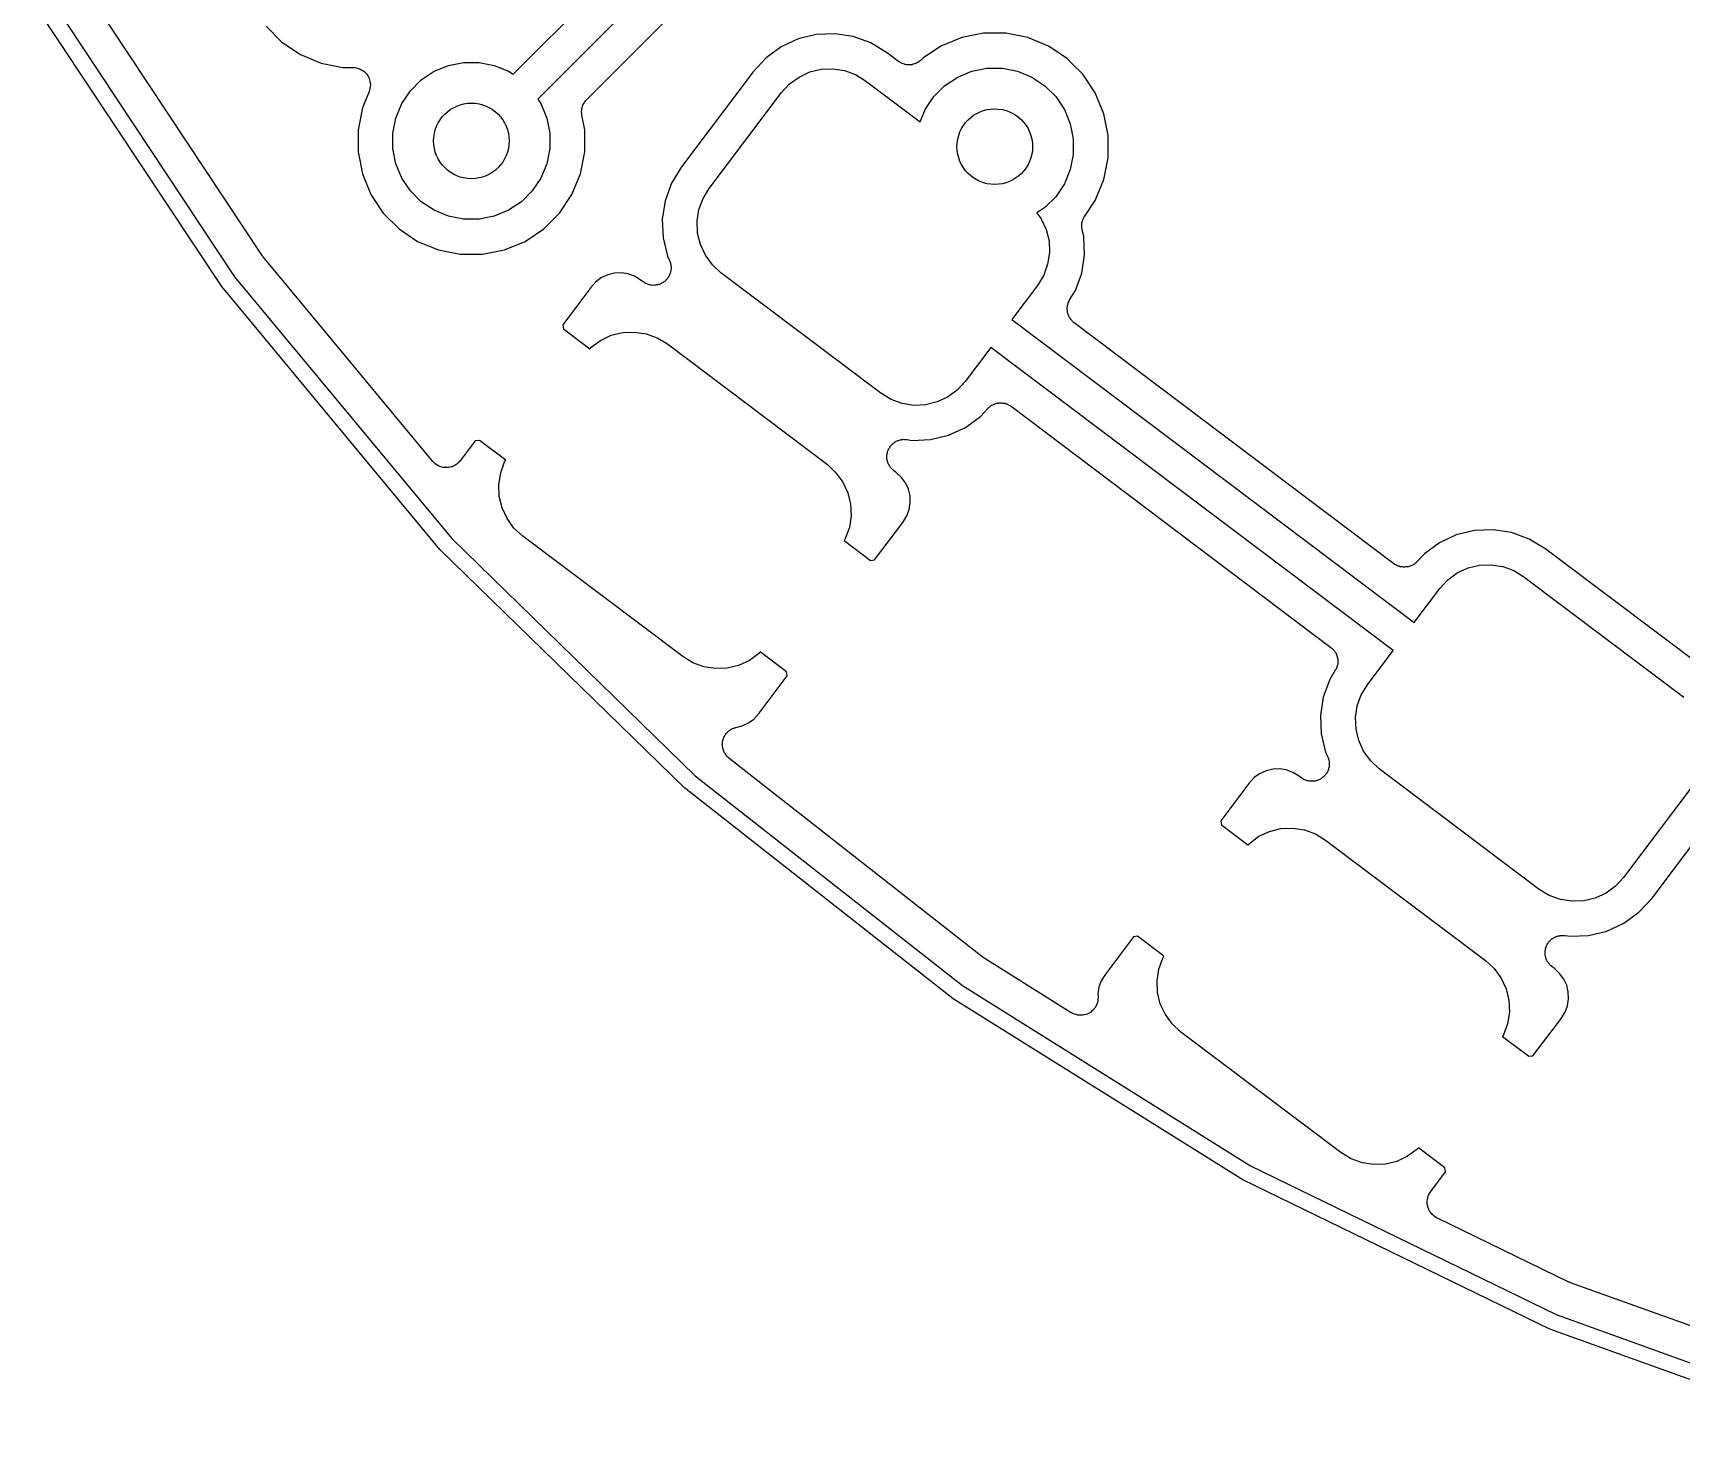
# Model space of a CAD drawing. Extents: x 176.5 to 204.5, y -115.6 to -87.6.
# Drawn here: x 178.43 to 185.62, y -115.02 to -108.85 of the extents above; entities that cross this region are included whole.
import ezdxf

# ---------------------------------------------------------------- set-up
doc = ezdxf.new("R2010")
doc.units = 0
doc.layers.add('BLACK', color=7, linetype='CONTINUOUS')

msp = doc.modelspace()

# ---------------------------------------------------------------- linework, layer by layer
at = {"layer": 'BLACK', "linetype": 'CONTINUOUS'}
for p, q in [((180.523, -109.031), (181.147, -108.407)), ((181.235, -108.534), (180.63, -109.139)), ((179.426, -109.822), (178.619, -108.605)), ((178.486, -108.679), (179.306, -109.916)), ((179.25, -109.958), (178.425, -108.715)), ((180.844, -109.141), (181.276, -108.709)), ((179.443, -108.821), (179.512, -108.89)), ((179.512, -108.89), (179.593, -108.945)), ((181.693, -108.911), (181.628, -108.959)), ((181.767, -108.876), (181.693, -108.911)), ((181.846, -108.857), (181.767, -108.876)), ((181.928, -108.854), (181.846, -108.857)), ((182.008, -108.866), (181.928, -108.854)), ((182.085, -108.894), (182.008, -108.866)), ((182.158, -108.939), (182.085, -108.894)), ((182.391, -108.908), (182.31, -108.962)), ((182.482, -108.871), (182.391, -108.908)), ((182.577, -108.852), (182.482, -108.871)), ((182.675, -108.852), (182.577, -108.852)), ((182.77, -108.871), (182.675, -108.852)), ((182.861, -108.908), (182.77, -108.871)), ((182.942, -108.962), (182.861, -108.908)), ((179.593, -108.945), (179.684, -108.982)), ((179.684, -108.982), (179.779, -109.001)), ((180.24, -108.992), (180.306, -108.979)), ((180.306, -108.979), (180.374, -108.979)), ((180.374, -108.979), (180.44, -108.992)), ((181.628, -108.959), (181.57, -109.021)), ((182.205, -108.975), (182.158, -108.939)), ((182.207, -108.976), (182.205, -108.975)), ((182.208, -108.977), (182.207, -108.976)), ((182.213, -108.979), (182.208, -108.977)), ((182.218, -108.982), (182.213, -108.979)), ((182.22, -108.983), (182.218, -108.982)), ((182.221, -108.984), (182.22, -108.983)), ((182.227, -108.986), (182.221, -108.984)), ((182.278, -108.985), (182.276, -108.986)), ((182.279, -108.984), (182.278, -108.985)), ((182.284, -108.982), (182.279, -108.984)), ((182.289, -108.98), (182.284, -108.982)), ((182.291, -108.978), (182.289, -108.98)), ((182.293, -108.978), (182.291, -108.978)), ((182.297, -108.974), (182.293, -108.978)), ((182.301, -108.971), (182.297, -108.974)), ((182.303, -108.97), (182.301, -108.971)), ((182.304, -108.968), (182.303, -108.97)), ((182.305, -108.968), (182.304, -108.968)), ((182.31, -108.962), (182.305, -108.968)), ((182.964, -108.985), (182.942, -108.962)), ((183.011, -109.031), (182.964, -108.985)), ((182.964, -108.985), (182.964, -108.985)), ((179.779, -109.001), (179.823, -109.001)), ((179.823, -109.001), (179.823, -109.001)), ((179.823, -109.001), (179.823, -109.001)), ((179.823, -109.001), (179.823, -109.001)), ((179.823, -109.001), (179.824, -109.001)), ((179.824, -109.001), (179.831, -109.002)), ((179.831, -109.002), (179.838, -109.003)), ((179.838, -109.003), (179.838, -109.003)), ((179.838, -109.003), (179.838, -109.003)), ((179.838, -109.003), (179.845, -109.005)), ((179.845, -109.005), (179.852, -109.007)), ((179.852, -109.007), (179.852, -109.007)), ((179.852, -109.007), (179.853, -109.007)), ((179.853, -109.007), (179.859, -109.011)), ((179.859, -109.011), (179.865, -109.014)), ((179.865, -109.014), (179.866, -109.014)), ((179.866, -109.014), (179.866, -109.014)), ((179.866, -109.014), (179.871, -109.019)), ((179.871, -109.019), (179.877, -109.024)), ((179.877, -109.024), (179.877, -109.024)), ((179.877, -109.024), (179.877, -109.024)), ((179.877, -109.024), (179.882, -109.029)), ((179.882, -109.029), (179.886, -109.035)), ((179.886, -109.035), (179.886, -109.035)), ((179.886, -109.035), (179.886, -109.036)), ((179.886, -109.036), (179.89, -109.042)), ((179.89, -109.042), (179.893, -109.048)), ((179.893, -109.048), (179.893, -109.049)), ((179.893, -109.049), (179.893, -109.049)), ((179.893, -109.049), (179.895, -109.056)), ((179.895, -109.056), (179.897, -109.063)), ((180.074, -109.103), (180.121, -109.055)), ((180.121, -109.055), (180.178, -109.018)), ((180.178, -109.018), (180.24, -108.992)), ((180.44, -108.992), (180.502, -109.018)), ((180.502, -109.018), (180.523, -109.031)), ((181.57, -109.021), (181.258, -109.435)), ((181.73, -109.073), (181.771, -109.043)), ((181.771, -109.043), (181.818, -109.021)), ((181.818, -109.021), (181.868, -109.009)), ((181.868, -109.009), (181.919, -109.007)), ((181.919, -109.007), (181.97, -109.015)), ((181.97, -109.015), (182.018, -109.032)), ((182.018, -109.032), (182.062, -109.059)), ((182.232, -108.987), (182.227, -108.986)), ((182.234, -108.988), (182.232, -108.987)), ((182.235, -108.988), (182.234, -108.988)), ((182.241, -108.989), (182.235, -108.988)), ((182.247, -108.99), (182.241, -108.989)), ((182.248, -108.99), (182.247, -108.99)), ((182.25, -108.99), (182.248, -108.99)), ((182.256, -108.989), (182.25, -108.99)), ((182.261, -108.989), (182.256, -108.989)), ((182.263, -108.989), (182.261, -108.989)), ((182.265, -108.989), (182.263, -108.989)), ((182.27, -108.987), (182.265, -108.989)), ((182.276, -108.986), (182.27, -108.987)), ((182.407, -109.081), (182.464, -109.043)), ((182.464, -109.043), (182.526, -109.017)), ((182.526, -109.017), (182.592, -109.004)), ((182.592, -109.004), (182.66, -109.004)), ((182.66, -109.004), (182.726, -109.017)), ((182.726, -109.017), (182.788, -109.043)), ((182.788, -109.043), (182.845, -109.081)), ((183.065, -109.112), (183.011, -109.031)), ((179.893, -109.106), (179.864, -109.177)), ((179.895, -109.1), (179.893, -109.106)), ((179.897, -109.093), (179.895, -109.1)), ((179.897, -109.063), (179.897, -109.063)), ((179.897, -109.063), (179.897, -109.063)), ((179.897, -109.063), (179.898, -109.07)), ((179.898, -109.085), (179.897, -109.092)), ((179.897, -109.092), (179.897, -109.092)), ((179.897, -109.092), (179.897, -109.093)), ((179.898, -109.07), (179.899, -109.077)), ((179.899, -109.078), (179.898, -109.085)), ((179.899, -109.077), (179.899, -109.078)), ((179.899, -109.078), (179.899, -109.078)), ((180.036, -109.159), (180.074, -109.103)), ((181.379, -109.53), (181.695, -109.111)), ((181.695, -109.111), (181.73, -109.073)), ((182.062, -109.059), (182.3, -109.238)), ((182.322, -109.185), (182.36, -109.128)), ((182.36, -109.128), (182.407, -109.081)), ((182.845, -109.081), (182.892, -109.128)), ((182.892, -109.128), (182.93, -109.185)), ((183.102, -109.203), (183.065, -109.112)), ((179.864, -109.177), (179.845, -109.273)), ((180.01, -109.222), (180.036, -109.159)), ((180.63, -109.139), (180.644, -109.159)), ((180.644, -109.159), (180.67, -109.222)), ((180.821, -109.194), (180.822, -109.187)), ((180.821, -109.195), (180.821, -109.194)), ((180.821, -109.194), (180.821, -109.194)), ((180.822, -109.202), (180.821, -109.195)), ((180.822, -109.187), (180.823, -109.18)), ((180.823, -109.179), (180.825, -109.173)), ((180.823, -109.18), (180.823, -109.179)), ((180.823, -109.18), (180.823, -109.18)), ((180.825, -109.173), (180.827, -109.166)), ((180.827, -109.165), (180.831, -109.159)), ((180.827, -109.166), (180.827, -109.165)), ((180.827, -109.166), (180.827, -109.166)), ((180.831, -109.159), (180.834, -109.153)), ((180.834, -109.153), (180.834, -109.152)), ((180.834, -109.152), (180.835, -109.152)), ((180.835, -109.152), (180.839, -109.147)), ((180.839, -109.147), (180.844, -109.141)), ((182.3, -109.238), (182.322, -109.185)), ((182.93, -109.185), (182.956, -109.247)), ((179.845, -109.273), (179.845, -109.37)), ((179.997, -109.288), (180.01, -109.222)), ((180.67, -109.222), (180.683, -109.288)), ((180.823, -109.209), (180.822, -109.202)), ((180.823, -109.21), (180.823, -109.209)), ((180.835, -109.273), (180.823, -109.21)), ((180.823, -109.21), (180.823, -109.21)), ((180.823, -109.21), (180.823, -109.21)), ((180.823, -109.21), (180.823, -109.21)), ((180.835, -109.37), (180.835, -109.273)), ((182.956, -109.247), (182.969, -109.313)), ((183.121, -109.298), (183.102, -109.203)), ((179.997, -109.355), (179.997, -109.288)), ((180.683, -109.288), (180.683, -109.355)), ((182.969, -109.313), (182.969, -109.381)), ((183.121, -109.396), (183.121, -109.298)), ((179.845, -109.37), (179.864, -109.466)), ((180.01, -109.422), (179.997, -109.355)), ((180.683, -109.355), (180.67, -109.422)), ((180.816, -109.466), (180.835, -109.37)), ((182.969, -109.381), (182.956, -109.447)), ((183.102, -109.491), (183.121, -109.396)), ((179.864, -109.466), (179.901, -109.556)), ((180.036, -109.484), (180.01, -109.422)), ((180.074, -109.54), (180.036, -109.484)), ((180.644, -109.484), (180.606, -109.54)), ((180.67, -109.422), (180.644, -109.484)), ((180.779, -109.556), (180.816, -109.466)), ((181.258, -109.435), (181.214, -109.507)), ((182.956, -109.447), (182.93, -109.509)), ((179.901, -109.556), (179.955, -109.637)), ((180.121, -109.588), (180.074, -109.54)), ((180.606, -109.54), (180.559, -109.588)), ((180.725, -109.637), (180.779, -109.556)), ((181.214, -109.507), (181.186, -109.584)), ((181.352, -109.574), (181.379, -109.53)), ((182.93, -109.509), (182.892, -109.566)), ((183.065, -109.582), (183.102, -109.491)), ((180.178, -109.625), (180.121, -109.588)), ((180.24, -109.651), (180.178, -109.625)), ((180.502, -109.625), (180.44, -109.651)), ((180.559, -109.588), (180.502, -109.625)), ((181.186, -109.584), (181.173, -109.664)), ((181.326, -109.673), (181.334, -109.622)), ((181.334, -109.622), (181.352, -109.574)), ((182.845, -109.613), (182.81, -109.636)), ((182.892, -109.566), (182.845, -109.613)), ((183.019, -109.65), (183.065, -109.582)), ((179.955, -109.637), (180.024, -109.706)), ((180.306, -109.664), (180.24, -109.651)), ((180.374, -109.664), (180.306, -109.664)), ((180.44, -109.651), (180.374, -109.664)), ((180.656, -109.706), (180.725, -109.637)), ((181.173, -109.664), (181.177, -109.746)), ((181.328, -109.725), (181.326, -109.673)), ((182.81, -109.636), (182.829, -109.662)), ((182.829, -109.662), (182.851, -109.709)), ((183.006, -109.693), (183.007, -109.686)), ((183.006, -109.694), (183.006, -109.693)), ((183.006, -109.695), (183.006, -109.694)), ((183.007, -109.701), (183.006, -109.695)), ((183.007, -109.679), (183.008, -109.678)), ((183.007, -109.68), (183.007, -109.679)), ((183.007, -109.686), (183.007, -109.68)), ((183.008, -109.707), (183.007, -109.701)), ((183.008, -109.678), (183.009, -109.672)), ((183.009, -109.672), (183.011, -109.666)), ((183.011, -109.666), (183.012, -109.665)), ((183.012, -109.664), (183.015, -109.658)), ((183.012, -109.665), (183.012, -109.664)), ((183.015, -109.658), (183.018, -109.652)), ((183.018, -109.651), (183.019, -109.65)), ((183.018, -109.652), (183.018, -109.651)), ((180.024, -109.706), (180.105, -109.761)), ((180.105, -109.761), (180.196, -109.798)), ((180.484, -109.798), (180.575, -109.761)), ((180.575, -109.761), (180.656, -109.706)), ((181.177, -109.746), (181.196, -109.825)), ((181.341, -109.775), (181.328, -109.725)), ((181.362, -109.821), (181.341, -109.775)), ((182.851, -109.709), (182.863, -109.759)), ((182.863, -109.759), (182.865, -109.81)), ((183.008, -109.709), (183.008, -109.707)), ((183.008, -109.71), (183.008, -109.709)), ((183.008, -109.711), (183.008, -109.71)), ((183.015, -109.738), (183.008, -109.711)), ((183.018, -109.819), (183.015, -109.738)), ((179.428, -109.825), (179.426, -109.822)), ((179.43, -109.828), (179.428, -109.825)), ((179.431, -109.829), (179.43, -109.828)), ((179.7, -110.153), (179.431, -109.829)), ((180.196, -109.798), (180.291, -109.817)), ((180.291, -109.817), (180.389, -109.817)), ((180.389, -109.817), (180.484, -109.798)), ((181.196, -109.825), (181.205, -109.844)), ((181.205, -109.844), (181.205, -109.845)), ((181.205, -109.845), (181.207, -109.849)), ((181.207, -109.849), (181.208, -109.852)), ((181.393, -109.863), (181.362, -109.821)), ((182.865, -109.81), (182.857, -109.861)), ((183.006, -109.899), (183.018, -109.819)), ((179.306, -109.916), (180.254, -111.059)), ((180.908, -109.919), (180.884, -109.937)), ((180.936, -109.907), (180.908, -109.919)), ((180.965, -109.9), (180.936, -109.907)), ((180.995, -109.898), (180.965, -109.9)), ((181.024, -109.903), (180.995, -109.898)), ((181.053, -109.913), (181.024, -109.903)), ((181.081, -109.931), (181.053, -109.913)), ((181.198, -109.92), (181.196, -109.923)), ((181.2, -109.917), (181.198, -109.92)), ((181.202, -109.913), (181.2, -109.917)), ((181.204, -109.91), (181.202, -109.913)), ((181.205, -109.907), (181.204, -109.91)), ((181.207, -109.903), (181.205, -109.907)), ((181.208, -109.9), (181.207, -109.903)), ((181.208, -109.852), (181.209, -109.856)), ((181.209, -109.896), (181.208, -109.9)), ((181.209, -109.856), (181.21, -109.859)), ((181.21, -109.893), (181.209, -109.896)), ((181.21, -109.859), (181.211, -109.863)), ((181.211, -109.889), (181.21, -109.893)), ((181.211, -109.863), (181.211, -109.867)), ((181.211, -109.867), (181.212, -109.871)), ((181.212, -109.882), (181.211, -109.885)), ((181.211, -109.885), (181.211, -109.889)), ((181.212, -109.871), (181.212, -109.874)), ((181.212, -109.874), (181.212, -109.878)), ((181.212, -109.878), (181.212, -109.882)), ((181.43, -109.898), (181.393, -109.863)), ((182.129, -110.424), (181.43, -109.898)), ((182.84, -109.909), (182.813, -109.953)), ((182.857, -109.861), (182.84, -109.909)), ((182.978, -109.976), (183.006, -109.899)), ((180.202, -111.107), (179.25, -109.958)), ((180.861, -109.962), (180.739, -110.125)), ((180.884, -109.937), (180.861, -109.962)), ((181.09, -109.937), (181.081, -109.931)), ((181.093, -109.939), (181.09, -109.937)), ((181.096, -109.941), (181.093, -109.939)), ((181.099, -109.943), (181.096, -109.941)), ((181.102, -109.945), (181.099, -109.943)), ((181.106, -109.946), (181.102, -109.945)), ((181.109, -109.948), (181.106, -109.946)), ((181.113, -109.949), (181.109, -109.948)), ((181.116, -109.95), (181.113, -109.949)), ((181.12, -109.951), (181.116, -109.95)), ((181.124, -109.952), (181.12, -109.951)), ((181.127, -109.952), (181.124, -109.952)), ((181.131, -109.953), (181.127, -109.952)), ((181.135, -109.952), (181.131, -109.953)), ((181.139, -109.953), (181.135, -109.952)), ((181.142, -109.952), (181.139, -109.953)), ((181.146, -109.952), (181.142, -109.952)), ((181.15, -109.951), (181.146, -109.952)), ((181.153, -109.951), (181.15, -109.951)), ((181.157, -109.949), (181.153, -109.951)), ((181.16, -109.949), (181.157, -109.949)), ((181.164, -109.947), (181.16, -109.949)), ((181.167, -109.946), (181.164, -109.947)), ((181.171, -109.944), (181.167, -109.946)), ((181.174, -109.942), (181.171, -109.944)), ((181.177, -109.94), (181.174, -109.942)), ((181.18, -109.938), (181.177, -109.94)), ((181.183, -109.936), (181.18, -109.938)), ((181.186, -109.934), (181.183, -109.936)), ((181.189, -109.931), (181.186, -109.934)), ((181.191, -109.929), (181.189, -109.931)), ((181.194, -109.926), (181.191, -109.929)), ((181.196, -109.923), (181.194, -109.926)), ((182.813, -109.953), (182.701, -110.102)), ((182.953, -110.016), (182.978, -109.976)), ((182.942, -110.05), (182.943, -110.047)), ((182.942, -110.054), (182.942, -110.05)), ((182.942, -110.058), (182.942, -110.054)), ((182.943, -110.062), (182.942, -110.058)), ((182.943, -110.043), (182.944, -110.04)), ((182.943, -110.047), (182.943, -110.043)), ((182.943, -110.065), (182.943, -110.062)), ((182.944, -110.069), (182.943, -110.065)), ((182.944, -110.04), (182.945, -110.036)), ((182.945, -110.036), (182.946, -110.032)), ((182.946, -110.032), (182.947, -110.029)), ((182.947, -110.029), (182.949, -110.025)), ((182.949, -110.025), (182.95, -110.022)), ((182.95, -110.022), (182.952, -110.019)), ((182.952, -110.019), (182.953, -110.016)), ((180.739, -110.125), (180.742, -110.143)), ((182.701, -110.102), (184.458, -111.426)), ((182.944, -110.073), (182.944, -110.069)), ((182.945, -110.076), (182.944, -110.073)), ((182.946, -110.08), (182.945, -110.076)), ((182.948, -110.083), (182.946, -110.08)), ((182.949, -110.087), (182.948, -110.083)), ((182.951, -110.09), (182.949, -110.087)), ((182.952, -110.093), (182.951, -110.09)), ((182.955, -110.096), (182.952, -110.093)), ((182.957, -110.1), (182.955, -110.096)), ((182.959, -110.102), (182.957, -110.1)), ((182.961, -110.105), (182.959, -110.102)), ((182.964, -110.108), (182.961, -110.105)), ((182.966, -110.111), (182.964, -110.108)), ((182.969, -110.113), (182.966, -110.111)), ((182.972, -110.116), (182.969, -110.113)), ((182.973, -110.116), (182.972, -110.116)), ((184.369, -111.169), (182.973, -110.116)), ((180.172, -110.722), (179.7, -110.153)), ((179.7, -110.153), (179.7, -110.153)), ((180.742, -110.143), (180.857, -110.23)), ((180.863, -110.223), (180.904, -110.193)), ((180.904, -110.193), (180.951, -110.171)), ((180.951, -110.171), (181.001, -110.159)), ((181.001, -110.159), (181.053, -110.157)), ((181.053, -110.157), (181.103, -110.165)), ((181.103, -110.165), (181.152, -110.182)), ((181.152, -110.182), (181.196, -110.209)), ((181.196, -110.209), (181.895, -110.736)), ((180.857, -110.23), (180.863, -110.223)), ((182.609, -110.224), (182.497, -110.373)), ((184.366, -111.548), (182.609, -110.224)), ((182.173, -110.451), (182.129, -110.424)), ((182.462, -110.41), (182.42, -110.441)), ((182.497, -110.373), (182.462, -110.41)), ((182.221, -110.469), (182.173, -110.451)), ((182.272, -110.477), (182.221, -110.469)), ((182.324, -110.475), (182.272, -110.477)), ((182.374, -110.462), (182.324, -110.475)), ((182.42, -110.441), (182.374, -110.462)), ((182.564, -110.525), (182.595, -110.491)), ((182.595, -110.491), (182.596, -110.49)), ((182.596, -110.49), (182.599, -110.488)), ((182.599, -110.488), (182.601, -110.485)), ((182.601, -110.485), (182.604, -110.483)), ((182.604, -110.483), (182.607, -110.48)), ((182.607, -110.48), (182.61, -110.478)), ((182.61, -110.478), (182.613, -110.476)), ((182.613, -110.476), (182.617, -110.475)), ((182.617, -110.475), (182.62, -110.473)), ((182.62, -110.473), (182.624, -110.472)), ((182.624, -110.472), (182.627, -110.47)), ((182.627, -110.47), (182.631, -110.469)), ((182.631, -110.469), (182.634, -110.468)), ((182.634, -110.468), (182.638, -110.467)), ((182.638, -110.467), (182.641, -110.467)), ((182.641, -110.467), (182.645, -110.466)), ((182.645, -110.466), (182.649, -110.466)), ((182.649, -110.466), (182.653, -110.466)), ((182.653, -110.466), (182.656, -110.466)), ((182.656, -110.466), (182.66, -110.467)), ((182.66, -110.467), (182.664, -110.467)), ((182.664, -110.467), (182.667, -110.468)), ((182.667, -110.468), (182.671, -110.468)), ((182.671, -110.468), (182.674, -110.47)), ((182.674, -110.47), (182.678, -110.471)), ((182.678, -110.471), (182.681, -110.472)), ((182.681, -110.472), (182.685, -110.474)), ((182.685, -110.474), (182.688, -110.476)), ((182.688, -110.476), (182.692, -110.477)), ((182.692, -110.477), (182.694, -110.479)), ((182.694, -110.479), (182.697, -110.481)), ((182.697, -110.481), (184.094, -111.534)), ((182.498, -110.573), (182.564, -110.525)), ((180.357, -110.632), (180.291, -110.719)), ((180.375, -110.63), (180.357, -110.632)), ((180.49, -110.716), (180.375, -110.63)), ((182.183, -110.642), (182.186, -110.64)), ((182.186, -110.64), (182.189, -110.638)), ((182.189, -110.638), (182.192, -110.636)), ((182.192, -110.636), (182.196, -110.634)), ((182.196, -110.634), (182.199, -110.632)), ((182.199, -110.632), (182.202, -110.631)), ((182.202, -110.631), (182.206, -110.63)), ((182.206, -110.63), (182.209, -110.629)), ((182.209, -110.629), (182.213, -110.628)), ((182.213, -110.628), (182.217, -110.627)), ((182.217, -110.627), (182.22, -110.626)), ((182.22, -110.626), (182.224, -110.626)), ((182.224, -110.626), (182.228, -110.625)), ((182.228, -110.625), (182.231, -110.626)), ((182.231, -110.626), (182.235, -110.626)), ((182.235, -110.626), (182.239, -110.626)), ((182.239, -110.626), (182.243, -110.626)), ((182.243, -110.626), (182.264, -110.63)), ((182.264, -110.63), (182.345, -110.626)), ((182.345, -110.626), (182.424, -110.607)), ((182.424, -110.607), (182.498, -110.573)), ((182.155, -110.693), (182.156, -110.689)), ((182.155, -110.697), (182.155, -110.693)), ((182.155, -110.7), (182.155, -110.697)), ((182.155, -110.704), (182.155, -110.7)), ((182.155, -110.708), (182.155, -110.704)), ((182.155, -110.712), (182.155, -110.708)), ((182.156, -110.715), (182.155, -110.712)), ((182.156, -110.689), (182.157, -110.686)), ((182.157, -110.682), (182.158, -110.679)), ((182.157, -110.686), (182.157, -110.682)), ((182.158, -110.679), (182.159, -110.675)), ((182.159, -110.675), (182.161, -110.672)), ((182.161, -110.672), (182.162, -110.668)), ((182.162, -110.668), (182.164, -110.665)), ((182.164, -110.665), (182.166, -110.662)), ((182.166, -110.662), (182.168, -110.659)), ((182.168, -110.659), (182.17, -110.655)), ((182.17, -110.655), (182.173, -110.653)), ((182.173, -110.653), (182.175, -110.65)), ((182.175, -110.65), (182.178, -110.647)), ((182.178, -110.647), (182.18, -110.645)), ((182.18, -110.645), (182.183, -110.642)), ((180.172, -110.723), (180.172, -110.722)), ((180.173, -110.723), (180.172, -110.723)), ((180.178, -110.728), (180.173, -110.723)), ((180.182, -110.732), (180.178, -110.728)), ((180.183, -110.733), (180.182, -110.732)), ((180.184, -110.734), (180.183, -110.733)), ((180.189, -110.737), (180.184, -110.734)), ((180.195, -110.741), (180.189, -110.737)), ((180.196, -110.741), (180.195, -110.741)), ((180.195, -110.741), (180.195, -110.741)), ((180.202, -110.744), (180.196, -110.741)), ((180.208, -110.746), (180.202, -110.744)), ((180.209, -110.746), (180.208, -110.746)), ((180.21, -110.747), (180.209, -110.746)), ((180.217, -110.748), (180.21, -110.747)), ((180.223, -110.749), (180.217, -110.748)), ((180.224, -110.749), (180.223, -110.749)), ((180.225, -110.749), (180.224, -110.749)), ((180.231, -110.749), (180.225, -110.749)), ((180.238, -110.749), (180.231, -110.749)), ((180.239, -110.749), (180.238, -110.749)), ((180.24, -110.749), (180.239, -110.749)), ((180.246, -110.747), (180.24, -110.749)), ((180.252, -110.746), (180.246, -110.747)), ((180.253, -110.746), (180.252, -110.746)), ((180.254, -110.746), (180.253, -110.746)), ((180.26, -110.743), (180.254, -110.746)), ((180.266, -110.741), (180.26, -110.743)), ((180.267, -110.74), (180.266, -110.741)), ((180.268, -110.74), (180.267, -110.74)), ((180.273, -110.736), (180.268, -110.74)), ((180.278, -110.732), (180.273, -110.736)), ((180.279, -110.732), (180.278, -110.732)), ((180.28, -110.731), (180.279, -110.732)), ((180.284, -110.726), (180.28, -110.731)), ((180.289, -110.722), (180.284, -110.726)), ((180.29, -110.721), (180.289, -110.722)), ((180.291, -110.719), (180.29, -110.72)), ((180.29, -110.72), (180.29, -110.721)), ((180.46, -110.823), (180.468, -110.772)), ((180.468, -110.772), (180.485, -110.724)), ((180.485, -110.724), (180.49, -110.716)), ((181.895, -110.736), (181.932, -110.771)), ((181.932, -110.771), (181.963, -110.812)), ((182.157, -110.719), (182.156, -110.715)), ((182.158, -110.722), (182.157, -110.719)), ((182.159, -110.726), (182.158, -110.722)), ((182.16, -110.729), (182.159, -110.726)), ((182.161, -110.733), (182.16, -110.729)), ((182.163, -110.736), (182.161, -110.733)), ((182.165, -110.74), (182.163, -110.736)), ((182.167, -110.743), (182.165, -110.74)), ((182.169, -110.746), (182.167, -110.743)), ((182.171, -110.749), (182.169, -110.746)), ((182.173, -110.752), (182.171, -110.749)), ((182.176, -110.754), (182.173, -110.752)), ((182.179, -110.757), (182.176, -110.754)), ((182.182, -110.759), (182.179, -110.757)), ((182.184, -110.762), (182.182, -110.759)), ((182.185, -110.763), (182.184, -110.762)), ((182.194, -110.769), (182.185, -110.763)), ((182.218, -110.792), (182.194, -110.769)), ((180.462, -110.875), (180.46, -110.823)), ((181.963, -110.812), (181.984, -110.859)), ((182.236, -110.816), (182.218, -110.792)), ((182.249, -110.843), (182.236, -110.816)), ((182.256, -110.872), (182.249, -110.843)), ((180.474, -110.925), (180.462, -110.875)), ((180.496, -110.971), (180.474, -110.925)), ((181.984, -110.859), (181.996, -110.909)), ((181.996, -110.909), (181.999, -110.96)), ((182.252, -110.932), (182.257, -110.902)), ((182.257, -110.902), (182.256, -110.872)), ((180.526, -111.013), (180.496, -110.971)), ((181.999, -110.96), (181.991, -111.011)), ((182.101, -111.151), (182.225, -110.989)), ((182.225, -110.989), (182.242, -110.96)), ((182.242, -110.96), (182.252, -110.932)), ((180.254, -111.059), (181.317, -112.095)), ((180.564, -111.048), (180.526, -111.013)), ((181.263, -111.574), (180.564, -111.048)), ((181.973, -111.059), (181.968, -111.067)), ((181.968, -111.067), (182.083, -111.154)), ((181.991, -111.011), (181.973, -111.059)), ((184.642, -111.043), (184.568, -111.077)), ((184.722, -111.024), (184.642, -111.043)), ((184.803, -111.02), (184.722, -111.024)), ((184.883, -111.033), (184.803, -111.02)), ((184.96, -111.061), (184.883, -111.033)), ((185.033, -111.105), (184.96, -111.061)), ((181.271, -112.147), (180.202, -111.107)), ((184.503, -111.125), (184.471, -111.159)), ((184.568, -111.077), (184.503, -111.125)), ((185.099, -111.155), (185.033, -111.105)), ((182.083, -111.154), (182.101, -111.151)), ((184.372, -111.17), (184.369, -111.169)), ((184.375, -111.173), (184.372, -111.17)), ((184.379, -111.174), (184.375, -111.173)), ((184.382, -111.176), (184.379, -111.174)), ((184.385, -111.178), (184.382, -111.176)), ((184.388, -111.179), (184.385, -111.178)), ((184.392, -111.18), (184.388, -111.179)), ((184.396, -111.182), (184.392, -111.18)), ((184.399, -111.182), (184.396, -111.182)), ((184.403, -111.183), (184.399, -111.182)), ((184.407, -111.183), (184.403, -111.183)), ((184.411, -111.184), (184.407, -111.183)), ((184.414, -111.184), (184.411, -111.184)), ((184.417, -111.184), (184.414, -111.184)), ((184.421, -111.183), (184.417, -111.184)), ((184.425, -111.183), (184.421, -111.183)), ((184.429, -111.183), (184.425, -111.183)), ((184.432, -111.182), (184.429, -111.183)), ((184.436, -111.181), (184.432, -111.182)), ((184.44, -111.18), (184.436, -111.181)), ((184.443, -111.178), (184.44, -111.18)), ((184.446, -111.177), (184.443, -111.178)), ((184.45, -111.175), (184.446, -111.177)), ((184.453, -111.174), (184.45, -111.175)), ((184.456, -111.172), (184.453, -111.174)), ((184.459, -111.17), (184.456, -111.172)), ((184.462, -111.167), (184.459, -111.17)), ((184.466, -111.165), (184.462, -111.167)), ((184.468, -111.162), (184.466, -111.165)), ((184.47, -111.16), (184.468, -111.162)), ((184.471, -111.159), (184.47, -111.16)), ((184.605, -111.239), (184.646, -111.209)), ((184.646, -111.209), (184.693, -111.187)), ((184.693, -111.187), (184.743, -111.175)), ((184.743, -111.175), (184.794, -111.173)), ((184.794, -111.173), (184.845, -111.181)), ((184.845, -111.181), (184.893, -111.199)), ((184.893, -111.199), (184.937, -111.226)), ((185.726, -111.627), (185.099, -111.155)), ((185.099, -111.155), (185.099, -111.155)), ((184.458, -111.426), (184.57, -111.277)), ((184.57, -111.277), (184.605, -111.239)), ((184.937, -111.226), (185.636, -111.752)), ((181.307, -111.601), (181.263, -111.574)), ((181.595, -111.561), (181.554, -111.591)), ((181.601, -111.554), (181.595, -111.561)), ((181.716, -111.641), (181.601, -111.554)), ((184.094, -111.534), (184.095, -111.534)), ((184.095, -111.534), (184.097, -111.537)), ((184.097, -111.537), (184.1, -111.539)), ((184.1, -111.539), (184.103, -111.542)), ((184.103, -111.542), (184.106, -111.545)), ((184.106, -111.545), (184.108, -111.547)), ((184.108, -111.547), (184.11, -111.55)), ((184.11, -111.55), (184.112, -111.554)), ((184.112, -111.554), (184.114, -111.557)), ((184.114, -111.557), (184.116, -111.56)), ((184.116, -111.56), (184.118, -111.563)), ((184.118, -111.563), (184.119, -111.567)), ((184.119, -111.567), (184.12, -111.57)), ((184.12, -111.57), (184.121, -111.574)), ((184.121, -111.574), (184.122, -111.577)), ((184.254, -111.697), (184.366, -111.548)), ((181.355, -111.619), (181.307, -111.601)), ((181.406, -111.627), (181.355, -111.619)), ((181.457, -111.625), (181.406, -111.627)), ((181.507, -111.613), (181.457, -111.625)), ((181.554, -111.591), (181.507, -111.613)), ((181.719, -111.658), (181.716, -111.641)), ((184.113, -111.634), (184.089, -111.674)), ((184.115, -111.631), (184.113, -111.634)), ((184.117, -111.628), (184.115, -111.631)), ((184.118, -111.625), (184.117, -111.628)), ((184.12, -111.621), (184.118, -111.625)), ((184.121, -111.618), (184.12, -111.621)), ((184.122, -111.614), (184.121, -111.618)), ((184.122, -111.577), (184.123, -111.581)), ((184.123, -111.61), (184.122, -111.614)), ((184.123, -111.581), (184.124, -111.585)), ((184.124, -111.607), (184.123, -111.61)), ((184.124, -111.585), (184.124, -111.588)), ((184.124, -111.588), (184.124, -111.592)), ((184.124, -111.592), (184.124, -111.596)), ((184.124, -111.596), (184.124, -111.6)), ((184.124, -111.6), (184.124, -111.603)), ((184.124, -111.603), (184.124, -111.607)), ((181.597, -111.822), (181.719, -111.658)), ((184.089, -111.674), (184.061, -111.751)), ((184.227, -111.741), (184.254, -111.697)), ((184.061, -111.751), (184.049, -111.831)), ((184.201, -111.84), (184.209, -111.789)), ((184.209, -111.789), (184.227, -111.741)), ((181.523, -111.877), (181.55, -111.864)), ((181.55, -111.864), (181.574, -111.847)), ((181.574, -111.847), (181.597, -111.822)), ((184.049, -111.831), (184.052, -111.912)), ((184.204, -111.891), (184.201, -111.84)), ((181.439, -111.937), (181.44, -111.934)), ((181.44, -111.934), (181.441, -111.931)), ((181.441, -111.931), (181.443, -111.927)), ((181.443, -111.927), (181.445, -111.923)), ((181.445, -111.923), (181.446, -111.92)), ((181.446, -111.92), (181.448, -111.918)), ((181.448, -111.918), (181.45, -111.914)), ((181.45, -111.914), (181.453, -111.91)), ((181.453, -111.91), (181.455, -111.908)), ((181.455, -111.908), (181.457, -111.906)), ((181.457, -111.906), (181.46, -111.903)), ((181.46, -111.903), (181.463, -111.9)), ((181.463, -111.9), (181.466, -111.898)), ((181.466, -111.898), (181.468, -111.896)), ((181.468, -111.896), (181.472, -111.894)), ((181.472, -111.894), (181.475, -111.891)), ((181.475, -111.891), (181.478, -111.89)), ((181.478, -111.89), (181.48, -111.889)), ((181.48, -111.889), (181.485, -111.887)), ((181.485, -111.887), (181.489, -111.885)), ((181.489, -111.885), (181.492, -111.885)), ((181.492, -111.885), (181.495, -111.884)), ((181.495, -111.884), (181.523, -111.877)), ((184.052, -111.912), (184.071, -111.992)), ((184.216, -111.941), (184.204, -111.891)), ((181.436, -111.96), (181.437, -111.956)), ((181.437, -111.963), (181.436, -111.96)), ((181.437, -111.946), (181.438, -111.941)), ((181.437, -111.948), (181.437, -111.946)), ((181.437, -111.951), (181.437, -111.948)), ((181.437, -111.956), (181.437, -111.951)), ((181.437, -111.966), (181.437, -111.963)), ((181.438, -111.971), (181.437, -111.966)), ((181.438, -111.941), (181.439, -111.937)), ((181.438, -111.975), (181.438, -111.971)), ((181.439, -111.978), (181.438, -111.975)), ((181.44, -111.981), (181.439, -111.978)), ((181.442, -111.985), (181.44, -111.981)), ((181.443, -111.989), (181.442, -111.985)), ((181.444, -111.992), (181.443, -111.989)), ((181.446, -111.994), (181.444, -111.992)), ((181.448, -111.998), (181.446, -111.994)), ((181.451, -112.002), (181.448, -111.998)), ((181.452, -112.004), (181.451, -112.002)), ((181.454, -112.007), (181.452, -112.004)), ((181.457, -112.01), (181.454, -112.007)), ((184.071, -111.992), (184.08, -112.011)), ((184.237, -111.988), (184.216, -111.941)), ((184.268, -112.029), (184.237, -111.988)), ((181.46, -112.013), (181.457, -112.01)), ((181.463, -112.015), (181.46, -112.013)), ((181.465, -112.017), (181.463, -112.015)), ((181.465, -112.018), (181.465, -112.017)), ((182.569, -112.884), (181.465, -112.018)), ((183.811, -112.073), (183.783, -112.086)), ((183.84, -112.066), (183.811, -112.073)), ((183.87, -112.065), (183.84, -112.066)), ((183.899, -112.069), (183.87, -112.065)), ((183.928, -112.08), (183.899, -112.069)), ((183.956, -112.097), (183.928, -112.08)), ((184.077, -112.08), (184.076, -112.083)), ((184.079, -112.077), (184.077, -112.08)), ((184.081, -112.073), (184.079, -112.077)), ((184.08, -112.011), (184.08, -112.012)), ((184.08, -112.012), (184.082, -112.015)), ((184.082, -112.07), (184.081, -112.073)), ((184.082, -112.015), (184.083, -112.019)), ((184.083, -112.066), (184.082, -112.07)), ((184.083, -112.019), (184.084, -112.023)), ((184.084, -112.063), (184.083, -112.066)), ((184.084, -112.023), (184.085, -112.026)), ((184.085, -112.059), (184.084, -112.063)), ((184.085, -112.026), (184.086, -112.03)), ((184.086, -112.056), (184.085, -112.059)), ((184.086, -112.03), (184.086, -112.033)), ((184.086, -112.033), (184.087, -112.037)), ((184.087, -112.048), (184.086, -112.052)), ((184.086, -112.052), (184.086, -112.056)), ((184.087, -112.037), (184.087, -112.041)), ((184.087, -112.041), (184.087, -112.045)), ((184.087, -112.045), (184.087, -112.048)), ((184.305, -112.064), (184.268, -112.029)), ((185.004, -112.591), (184.305, -112.064)), ((182.444, -113.069), (181.271, -112.147)), ((181.317, -112.095), (182.485, -113.011)), ((183.736, -112.128), (183.614, -112.292)), ((183.759, -112.103), (183.736, -112.128)), ((183.783, -112.086), (183.759, -112.103)), ((183.965, -112.104), (183.956, -112.097)), ((183.968, -112.106), (183.965, -112.104)), ((183.971, -112.108), (183.968, -112.106)), ((183.974, -112.11), (183.971, -112.108)), ((183.978, -112.112), (183.974, -112.11)), ((183.981, -112.113), (183.978, -112.112)), ((183.984, -112.114), (183.981, -112.113)), ((183.988, -112.115), (183.984, -112.114)), ((183.991, -112.117), (183.988, -112.115)), ((183.995, -112.117), (183.991, -112.117)), ((183.999, -112.118), (183.995, -112.117)), ((184.003, -112.118), (183.999, -112.118)), ((184.006, -112.119), (184.003, -112.118)), ((184.01, -112.119), (184.006, -112.119)), ((184.014, -112.119), (184.01, -112.119)), ((184.017, -112.119), (184.014, -112.119)), ((184.021, -112.119), (184.017, -112.119)), ((184.025, -112.118), (184.021, -112.119)), ((184.028, -112.117), (184.025, -112.118)), ((184.032, -112.116), (184.028, -112.117)), ((184.036, -112.115), (184.032, -112.116)), ((184.039, -112.114), (184.036, -112.115)), ((184.042, -112.112), (184.039, -112.114)), ((184.046, -112.111), (184.042, -112.112)), ((184.049, -112.109), (184.046, -112.111)), ((184.052, -112.107), (184.049, -112.109)), ((184.055, -112.105), (184.052, -112.107)), ((184.058, -112.102), (184.055, -112.105)), ((184.061, -112.1), (184.058, -112.102)), ((184.064, -112.098), (184.061, -112.1)), ((184.067, -112.095), (184.064, -112.098)), ((184.069, -112.092), (184.067, -112.095)), ((184.071, -112.089), (184.069, -112.092)), ((184.073, -112.086), (184.071, -112.089)), ((184.076, -112.083), (184.073, -112.086)), ((185.688, -112.12), (185.372, -112.539)), ((185.497, -112.629), (185.808, -112.215)), ((183.614, -112.292), (183.617, -112.309)), ((183.617, -112.309), (183.732, -112.396)), ((183.738, -112.39), (183.78, -112.359)), ((183.78, -112.359), (183.826, -112.338)), ((183.826, -112.338), (183.876, -112.325)), ((183.876, -112.325), (183.928, -112.323)), ((183.928, -112.323), (183.979, -112.331)), ((183.979, -112.331), (184.027, -112.349)), ((184.027, -112.349), (184.071, -112.376)), ((183.732, -112.396), (183.738, -112.39)), ((184.071, -112.376), (184.77, -112.902)), ((185.337, -112.577), (185.296, -112.607)), ((185.372, -112.539), (185.337, -112.577)), ((185.048, -112.618), (185.004, -112.591)), ((185.097, -112.635), (185.048, -112.618)), ((185.147, -112.643), (185.097, -112.635)), ((185.199, -112.641), (185.147, -112.643)), ((185.249, -112.629), (185.199, -112.641)), ((185.296, -112.607), (185.249, -112.629)), ((185.439, -112.691), (185.497, -112.629)), ((185.373, -112.739), (185.439, -112.691)), ((183.232, -112.799), (183.109, -112.961)), ((183.25, -112.796), (183.232, -112.799)), ((183.365, -112.883), (183.25, -112.796)), ((185.071, -112.801), (185.074, -112.799)), ((185.074, -112.799), (185.078, -112.798)), ((185.078, -112.798), (185.081, -112.796)), ((185.081, -112.796), (185.085, -112.795)), ((185.085, -112.795), (185.088, -112.794)), ((185.088, -112.794), (185.092, -112.794)), ((185.092, -112.794), (185.095, -112.793)), ((185.095, -112.793), (185.099, -112.793)), ((185.099, -112.793), (185.103, -112.792)), ((185.103, -112.792), (185.107, -112.792)), ((185.107, -112.792), (185.11, -112.792)), ((185.11, -112.792), (185.114, -112.793)), ((185.114, -112.793), (185.118, -112.793)), ((185.118, -112.793), (185.139, -112.796)), ((185.139, -112.796), (185.22, -112.793)), ((185.22, -112.793), (185.299, -112.774)), ((185.299, -112.774), (185.373, -112.739)), ((185.03, -112.86), (185.031, -112.856)), ((185.03, -112.863), (185.03, -112.86)), ((185.03, -112.867), (185.03, -112.863)), ((185.03, -112.871), (185.03, -112.867)), ((185.03, -112.874), (185.03, -112.871)), ((185.031, -112.856), (185.032, -112.852)), ((185.032, -112.849), (185.034, -112.845)), ((185.032, -112.852), (185.032, -112.849)), ((185.034, -112.845), (185.035, -112.841)), ((185.035, -112.841), (185.036, -112.838)), ((185.036, -112.838), (185.037, -112.835)), ((185.037, -112.835), (185.039, -112.832)), ((185.039, -112.832), (185.041, -112.828)), ((185.041, -112.828), (185.043, -112.825)), ((185.043, -112.825), (185.045, -112.822)), ((185.045, -112.822), (185.048, -112.819)), ((185.048, -112.819), (185.05, -112.816)), ((185.05, -112.816), (185.053, -112.814)), ((185.053, -112.814), (185.055, -112.811)), ((185.055, -112.811), (185.058, -112.809)), ((185.058, -112.809), (185.061, -112.806)), ((185.061, -112.806), (185.064, -112.805)), ((185.064, -112.805), (185.067, -112.802)), ((185.067, -112.802), (185.071, -112.801)), ((182.572, -112.886), (182.569, -112.884)), ((182.575, -112.888), (182.572, -112.886)), ((182.576, -112.889), (182.575, -112.888)), ((182.96, -113.13), (182.576, -112.889)), ((183.335, -112.99), (183.343, -112.939)), ((183.343, -112.939), (183.36, -112.891)), ((183.36, -112.891), (183.365, -112.883)), ((184.77, -112.902), (184.807, -112.937)), ((184.807, -112.937), (184.838, -112.979)), ((185.03, -112.878), (185.03, -112.874)), ((185.031, -112.882), (185.03, -112.878)), ((185.032, -112.885), (185.031, -112.882)), ((185.033, -112.889), (185.032, -112.885)), ((185.034, -112.893), (185.033, -112.889)), ((185.035, -112.896), (185.034, -112.893)), ((185.036, -112.9), (185.035, -112.896)), ((185.038, -112.903), (185.036, -112.9)), ((185.04, -112.906), (185.038, -112.903)), ((185.042, -112.909), (185.04, -112.906)), ((185.044, -112.912), (185.042, -112.909)), ((185.046, -112.915), (185.044, -112.912)), ((185.049, -112.918), (185.046, -112.915)), ((185.051, -112.921), (185.049, -112.918)), ((185.054, -112.924), (185.051, -112.921)), ((185.057, -112.926), (185.054, -112.924)), ((185.059, -112.928), (185.057, -112.926)), ((185.06, -112.929), (185.059, -112.928)), ((185.069, -112.935), (185.06, -112.929)), ((185.093, -112.958), (185.069, -112.935)), ((182.485, -113.011), (183.743, -113.799)), ((183.091, -112.99), (183.081, -113.018)), ((183.109, -112.961), (183.091, -112.99)), ((183.337, -113.041), (183.335, -112.99)), ((184.838, -112.979), (184.859, -113.025)), ((185.111, -112.983), (185.093, -112.958)), ((185.124, -113.01), (185.111, -112.983)), ((185.131, -113.039), (185.124, -113.01)), ((183.709, -113.86), (182.444, -113.069)), ((183.074, -113.085), (183.072, -113.092)), ((183.076, -113.078), (183.074, -113.085)), ((183.081, -113.018), (183.076, -113.048)), ((183.076, -113.048), (183.077, -113.062)), ((183.077, -113.063), (183.076, -113.07)), ((183.076, -113.07), (183.076, -113.078)), ((183.076, -113.078), (183.076, -113.078)), ((183.076, -113.078), (183.076, -113.078)), ((183.077, -113.062), (183.077, -113.063)), ((183.077, -113.063), (183.077, -113.063)), ((183.077, -113.063), (183.077, -113.063)), ((183.349, -113.091), (183.337, -113.041)), ((184.859, -113.025), (184.872, -113.075)), ((184.872, -113.075), (184.874, -113.127)), ((185.127, -113.099), (185.132, -113.069)), ((185.132, -113.069), (185.131, -113.039)), ((182.961, -113.13), (182.96, -113.13)), ((182.967, -113.133), (182.961, -113.13)), ((182.961, -113.13), (182.961, -113.13)), ((182.974, -113.136), (182.967, -113.133)), ((182.981, -113.138), (182.974, -113.136)), ((182.974, -113.136), (182.974, -113.136)), ((182.974, -113.136), (182.974, -113.136)), ((182.988, -113.14), (182.981, -113.138)), ((182.989, -113.14), (182.988, -113.14)), ((182.988, -113.14), (182.988, -113.14)), ((182.996, -113.141), (182.989, -113.14)), ((183.003, -113.141), (182.996, -113.141)), ((183.011, -113.14), (183.003, -113.141)), ((183.003, -113.141), (183.003, -113.141)), ((183.003, -113.141), (183.003, -113.141)), ((183.018, -113.139), (183.011, -113.14)), ((183.025, -113.137), (183.018, -113.139)), ((183.018, -113.139), (183.018, -113.139)), ((183.018, -113.139), (183.018, -113.139)), ((183.032, -113.135), (183.025, -113.137)), ((183.038, -113.131), (183.032, -113.134)), ((183.032, -113.134), (183.032, -113.134)), ((183.032, -113.134), (183.032, -113.135)), ((183.045, -113.127), (183.038, -113.131)), ((183.05, -113.122), (183.045, -113.127)), ((183.045, -113.127), (183.045, -113.127)), ((183.045, -113.127), (183.045, -113.127)), ((183.056, -113.118), (183.05, -113.122)), ((183.061, -113.112), (183.056, -113.117)), ((183.056, -113.117), (183.056, -113.117)), ((183.056, -113.117), (183.056, -113.118)), ((183.065, -113.106), (183.061, -113.112)), ((183.069, -113.099), (183.065, -113.105)), ((183.065, -113.105), (183.065, -113.106)), ((183.065, -113.106), (183.065, -113.106)), ((183.072, -113.093), (183.069, -113.099)), ((183.072, -113.092), (183.072, -113.092)), ((183.072, -113.092), (183.072, -113.093)), ((183.371, -113.138), (183.349, -113.091)), ((183.401, -113.179), (183.371, -113.138)), ((184.874, -113.127), (184.866, -113.178)), ((185.088, -113.171), (185.1, -113.155)), ((185.1, -113.155), (185.117, -113.127)), ((185.117, -113.127), (185.127, -113.099)), ((183.439, -113.214), (183.401, -113.179)), ((184.138, -113.741), (183.439, -113.214)), ((184.848, -113.226), (184.843, -113.234)), ((184.866, -113.178), (184.848, -113.226)), ((184.976, -113.318), (185.088, -113.171)), ((185.088, -113.171), (185.088, -113.171)), ((184.843, -113.234), (184.958, -113.32)), ((184.958, -113.32), (184.976, -113.318)), ((184.47, -113.727), (184.429, -113.757)), ((184.477, -113.72), (184.47, -113.727)), ((184.592, -113.807), (184.477, -113.72)), ((183.743, -113.799), (185.078, -114.448)), ((184.182, -113.768), (184.138, -113.741)), ((184.23, -113.785), (184.182, -113.768)), ((184.281, -113.793), (184.23, -113.785)), ((184.332, -113.791), (184.281, -113.793)), ((184.382, -113.779), (184.332, -113.791)), ((184.429, -113.757), (184.382, -113.779)), ((184.594, -113.825), (184.592, -113.807)), ((185.051, -114.512), (183.709, -113.86)), ((184.53, -113.911), (184.594, -113.825)), ((184.515, -113.952), (184.516, -113.945)), ((184.515, -113.953), (184.515, -113.952)), ((184.515, -113.952), (184.515, -113.952)), ((184.516, -113.945), (184.517, -113.938)), ((184.517, -113.937), (184.519, -113.931)), ((184.517, -113.938), (184.517, -113.937)), ((184.517, -113.938), (184.517, -113.938)), ((184.519, -113.931), (184.522, -113.924)), ((184.522, -113.923), (184.526, -113.917)), ((184.522, -113.924), (184.522, -113.923)), ((184.522, -113.924), (184.522, -113.924)), ((184.526, -113.917), (184.53, -113.911)), ((184.515, -113.96), (184.515, -113.953)), ((184.515, -113.967), (184.515, -113.96)), ((184.515, -113.968), (184.515, -113.967)), ((184.515, -113.967), (184.515, -113.967)), ((184.517, -113.974), (184.515, -113.968)), ((184.518, -113.981), (184.517, -113.974)), ((184.519, -113.982), (184.518, -113.981)), ((184.522, -113.988), (184.519, -113.982)), ((184.519, -113.982), (184.519, -113.982)), ((184.524, -113.995), (184.522, -113.988)), ((184.525, -113.995), (184.524, -113.995)), ((184.525, -113.996), (184.525, -113.995)), ((184.529, -114.001), (184.525, -113.996)), ((184.533, -114.007), (184.529, -114.001)), ((184.534, -114.008), (184.533, -114.007)), ((184.533, -114.007), (184.533, -114.007)), ((184.539, -114.012), (184.534, -114.008)), ((184.544, -114.017), (184.539, -114.012)), ((184.545, -114.018), (184.544, -114.017)), ((184.544, -114.017), (184.544, -114.017)), ((184.55, -114.021), (184.545, -114.018)), ((184.556, -114.025), (184.55, -114.021)), ((184.557, -114.025), (184.556, -114.025)), ((185.133, -114.306), (184.557, -114.025)), ((185.137, -114.307), (185.133, -114.306)), ((185.14, -114.308), (185.137, -114.307)), ((185.141, -114.309), (185.14, -114.308)), ((186.113, -114.659), (185.141, -114.309)), ((185.078, -114.448), (186.474, -114.951)), ((186.454, -115.018), (185.051, -114.512))]:
    msp.add_line(p, q, dxfattribs=at)
at = {"layer": 'BLACK'}
for centre in [(180.34, -109.322), (182.626, -109.347)]:
    msp.add_circle(centre, 0.1651, dxfattribs=at)

doc.saveas('drawing.dxf')
